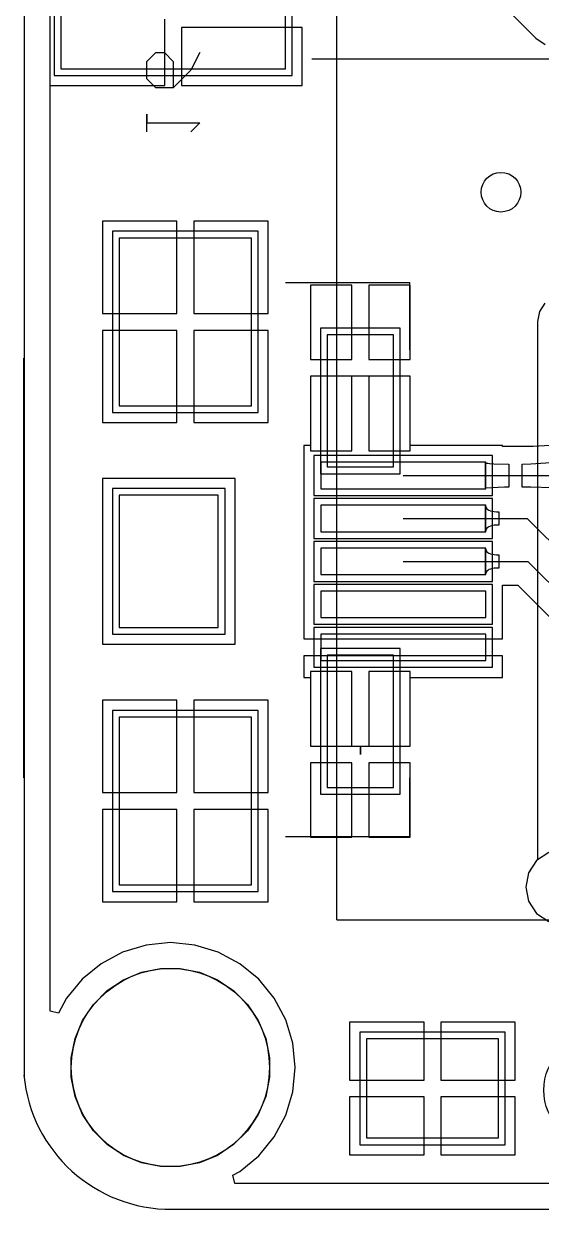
# Model space of a CAD drawing. Header units: millimetres. Extents: x 57.2 to 126.2, y 70.1 to 101.2.
# Drawn here: x 57.22 to 65.05, y 70.1 to 88.05 of the extents above; entities that cross this region are included whole.
import ezdxf

# ---------------------------------------------------------------- set-up
doc = ezdxf.new("R2010")
doc.units = ezdxf.units.MM
for name, color, linetype in [('BottomLayer', 5, 'Continuous'), ('BottomOverlay', 54, 'Continuous'), ('BottomPaste', 16, 'Continuous'), ('BottomSolder', 6, 'Continuous'), ('KeepOutLayer', 6, 'Continuous'), ('MultiLayer', 9, 'Continuous'), ('TopLayer', 1, 'Continuous'), ('TopOverlay', 2, 'Continuous'), ('TopPaste', 8, 'Continuous'), ('TopSolder', 216, 'Continuous')]:
    doc.layers.add(name, color=color, linetype=linetype)

# ---------------------------------------------------------------- blocks, each defined once
blk = doc.blocks.new('_______B_48')
at = {"layer": 'BottomLayer'}
for p, q in [((-0.699, 3.562), (-0.699, 1.562)), ((0.801, 3.562), (-0.699, 3.562)), ((0.801, 1.562), (0.801, 3.562)), ((-0.699, 1.562), (0.801, 1.562)), ((-0.699, -1.438), (-0.699, -3.438)), ((0.801, -1.438), (-0.699, -1.438)), ((0.801, -3.438), (0.801, -1.438)), ((-0.699, -3.438), (0.801, -3.438))]:
    blk.add_line(p, q, dxfattribs=at)
at = {"layer": 'BottomOverlay'}
blk.add_circle((0.025, 0.051), 0.824, dxfattribs=at)
at = {"layer": 'BottomPaste'}
for p, q in [((-0.699, 3.562), (-0.699, 1.562)), ((0.801, 3.562), (-0.699, 3.562)), ((0.801, 1.562), (0.801, 3.562)), ((-0.699, 1.562), (0.801, 1.562)), ((-0.699, -1.438), (-0.699, -3.438)), ((0.801, -1.438), (-0.699, -1.438)), ((0.801, -3.438), (0.801, -1.438)), ((-0.699, -3.438), (0.801, -3.438))]:
    blk.add_line(p, q, dxfattribs=at)
at = {"layer": 'BottomSolder'}
for p, q in [((-0.801, 3.663), (-0.801, 1.46)), ((0.902, 3.663), (-0.801, 3.663)), ((0.902, 1.46), (0.902, 3.663)), ((-0.801, 1.46), (0.902, 1.46)), ((-0.801, -1.337), (-0.801, -3.54)), ((0.902, -1.337), (-0.801, -1.337)), ((0.902, -3.54), (0.902, -1.337)), ((-0.801, -3.54), (0.902, -3.54))]:
    blk.add_line(p, q, dxfattribs=at)
blk = doc.blocks.new('SSH1106_B_50')
at = {"layer": 'BottomOverlay'}
for q in [(2.762, -2.134), (37.362, -25.381)]:
    blk.add_line((37.362, -2.134), q, dxfattribs=at)
blk = doc.blocks.new('MICROUSB_5S_54')
at = {"layer": 'BottomLayer'}
for p, q in [((0.065, 3.65), (-2.475, 3.65)), ((-2.475, 3.65), (-2.475, 1.65)), ((0.065, 1.65), (0.065, 3.65)), ((7.315, 3.65), (4.775, 3.65)), ((4.775, 3.65), (4.775, 1.65)), ((7.315, 1.65), (7.315, 3.65)), ((-2.475, 1.65), (0.065, 1.65)), ((4.775, 1.65), (7.315, 1.65)), ((1, 0.5), (-1, 0.5)), ((-1, 0.5), (-1, -0.5)), ((1, -0.5), (1, 0.5)), ((5.85, 0.5), (3.85, 0.5)), ((3.85, 0.5), (3.85, -0.5)), ((5.85, -0.5), (5.85, 0.5)), ((-1, -0.5), (1, -0.5)), ((3.85, -0.5), (5.85, -0.5))]:
    blk.add_line(p, q, dxfattribs=at)
at = {"layer": 'MultiLayer'}
for p, q in [((0.065, 3.65), (-2.475, 3.65)), ((-2.475, 3.65), (-2.475, 1.65)), ((0.065, 1.65), (0.065, 3.65)), ((7.315, 3.65), (4.775, 3.65)), ((4.775, 3.65), (4.775, 1.65)), ((7.315, 1.65), (7.315, 3.65)), ((-2.475, 1.65), (0.065, 1.65)), ((4.775, 1.65), (7.315, 1.65)), ((1, 0.5), (-1, 0.5)), ((-1, 0.5), (-1, -0.5)), ((1, -0.5), (1, 0.5)), ((5.85, 0.5), (3.85, 0.5)), ((3.85, 0.5), (3.85, -0.5)), ((5.85, -0.5), (5.85, 0.5)), ((-1, -0.5), (1, -0.5)), ((3.85, -0.5), (5.85, -0.5))]:
    blk.add_line(p, q, dxfattribs=at)
at = {"layer": 'TopLayer'}
for p, q in [((0.065, 3.65), (-2.475, 3.65)), ((-2.475, 3.65), (-2.475, 1.65)), ((0.065, 1.65), (0.065, 3.65)), ((1.421, 3.65), (1.421, 2.15)), ((3.421, 3.65), (1.421, 3.65)), ((3.421, 2.15), (3.421, 3.65)), ((7.315, 3.65), (4.775, 3.65)), ((4.775, 3.65), (4.775, 1.65)), ((7.315, 1.65), (7.315, 3.65)), ((1.421, 2.15), (3.421, 2.15)), ((-2.475, 1.65), (0.065, 1.65)), ((4.775, 1.65), (7.315, 1.65)), ((0.921, 0.6), (0.921, -1.9)), ((1.321, 0.6), (0.921, 0.6)), ((1.321, -1.9), (1.321, 0.6)), ((1.571, 0.6), (1.571, -1.9)), ((1.971, 0.6), (1.571, 0.6)), ((1.971, -1.9), (1.971, 0.6)), ((2.221, 0.6), (2.221, -1.9)), ((2.621, 0.6), (2.221, 0.6)), ((2.621, -1.9), (2.621, 0.6)), ((2.871, 0.6), (2.871, -1.9)), ((3.271, 0.6), (2.871, 0.6)), ((3.271, -1.9), (3.271, 0.6)), ((3.521, 0.6), (3.521, -1.9)), ((3.921, 0.6), (3.521, 0.6)), ((3.921, -1.9), (3.921, 0.6)), ((1, 0.5), (-1, 0.5)), ((-1, 0.5), (-1, -0.5)), ((1, -0.5), (1, 0.5)), ((5.85, 0.5), (3.85, 0.5)), ((3.85, 0.5), (3.85, -0.5)), ((5.85, -0.5), (5.85, 0.5)), ((-1, -0.5), (1, -0.5)), ((3.85, -0.5), (5.85, -0.5)), ((0.921, -1.9), (1.321, -1.9)), ((1.571, -1.9), (1.971, -1.9)), ((2.221, -1.9), (2.621, -1.9)), ((2.871, -1.9), (3.271, -1.9)), ((3.521, -1.9), (3.921, -1.9))]:
    blk.add_line(p, q, dxfattribs=at)
at = {"layer": 'TopOverlay'}
for p, q in [((-0.852, 5.095), (5.498, 5.095)), ((-1.741, 1.133), (-1.741, -0.747)), ((6.641, 1.133), (6.641, -0.747)), ((-1.741, -0.747), (-0.852, -0.747)), ((5.625, -0.747), (6.641, -0.747))]:
    blk.add_line(p, q, dxfattribs=at)
at = {"layer": 'TopPaste'}
for p, q in [((1.421, 3.65), (1.421, 2.15)), ((3.421, 3.65), (1.421, 3.65)), ((3.421, 2.15), (3.421, 3.65)), ((1.421, 2.15), (3.421, 2.15)), ((0.921, 0.6), (0.921, -1.9)), ((1.321, 0.6), (0.921, 0.6)), ((1.321, -1.9), (1.321, 0.6)), ((1.571, 0.6), (1.571, -1.9)), ((1.971, 0.6), (1.571, 0.6)), ((1.971, -1.9), (1.971, 0.6)), ((2.221, 0.6), (2.221, -1.9)), ((2.621, 0.6), (2.221, 0.6)), ((2.621, -1.9), (2.621, 0.6)), ((2.871, 0.6), (2.871, -1.9)), ((3.271, 0.6), (2.871, 0.6)), ((3.271, -1.9), (3.271, 0.6)), ((3.521, 0.6), (3.521, -1.9)), ((3.921, 0.6), (3.521, 0.6)), ((3.921, -1.9), (3.921, 0.6)), ((0.921, -1.9), (1.321, -1.9)), ((1.571, -1.9), (1.971, -1.9)), ((2.221, -1.9), (2.621, -1.9)), ((2.871, -1.9), (3.271, -1.9)), ((3.521, -1.9), (3.921, -1.9))]:
    blk.add_line(p, q, dxfattribs=at)
at = {"layer": 'TopSolder'}
for p, q in [((0.167, 3.752), (-2.576, 3.752)), ((-2.576, 3.752), (-2.576, 1.548)), ((0.167, 1.548), (0.167, 3.752)), ((1.319, 3.752), (1.319, 2.048)), ((3.522, 3.752), (1.319, 3.752)), ((3.522, 2.048), (3.522, 3.752)), ((7.417, 3.752), (4.674, 3.752)), ((4.674, 3.752), (4.674, 1.548)), ((7.417, 1.548), (7.417, 3.752)), ((1.319, 2.048), (3.522, 2.048)), ((-2.576, 1.548), (0.167, 1.548)), ((4.674, 1.548), (7.417, 1.548)), ((1.102, 0.602), (-1.102, 0.602)), ((-1.102, 0.602), (-1.102, -0.602)), ((0.819, 0.702), (0.819, -2.002)), ((1.422, 0.702), (0.819, 0.702)), ((1.102, -0.602), (1.102, 0.602)), ((1.422, -2.002), (1.422, 0.702)), ((1.469, 0.702), (1.469, -2.002)), ((2.072, 0.702), (1.469, 0.702)), ((2.072, -2.002), (2.072, 0.702)), ((2.119, 0.702), (2.119, -2.002)), ((2.722, 0.702), (2.119, 0.702)), ((2.722, -2.002), (2.722, 0.702)), ((2.769, 0.702), (2.769, -2.002)), ((3.372, 0.702), (2.769, 0.702)), ((3.372, -2.002), (3.372, 0.702)), ((3.419, 0.702), (3.419, -2.002)), ((4.022, 0.702), (3.419, 0.702)), ((5.952, 0.602), (3.748, 0.602)), ((3.748, 0.602), (3.748, -0.602)), ((4.022, -2.002), (4.022, 0.702)), ((5.952, -0.602), (5.952, 0.602)), ((-1.102, -0.602), (1.102, -0.602)), ((3.748, -0.602), (5.952, -0.602)), ((0.819, -2.002), (1.422, -2.002)), ((1.469, -2.002), (2.072, -2.002)), ((2.119, -2.002), (2.722, -2.002)), ((2.769, -2.002), (3.372, -2.002)), ((3.419, -2.002), (4.022, -2.002))]:
    blk.add_line(p, q, dxfattribs=at)
blk = doc.blocks.new('S2B_PH_SM4_TB_56')
at = {"layer": 'TopLayer'}
for p, q in [((-3.973, 3.894), (-3.973, 0.494)), ((-2.473, 3.894), (-3.973, 3.894)), ((-2.473, 0.494), (-2.473, 3.894)), ((2.727, 3.894), (2.727, 0.494)), ((4.227, 3.894), (2.727, 3.894)), ((4.227, 0.494), (4.227, 3.894)), ((-3.973, 0.494), (-2.473, 0.494)), ((2.727, 0.494), (4.227, 0.494)), ((-1.373, -1.806), (-1.373, -5.306)), ((-0.373, -1.806), (-1.373, -1.806)), ((-0.373, -5.306), (-0.373, -1.806)), ((0.627, -1.806), (0.627, -5.306)), ((1.627, -1.806), (0.627, -1.806)), ((1.627, -5.306), (1.627, -1.806)), ((-1.373, -5.306), (-0.373, -5.306)), ((0.627, -5.306), (1.627, -5.306))]:
    blk.add_line(p, q, dxfattribs=at)
at = {"layer": 'TopOverlay'}
for p, q in [((-2.073, 3.694), (2.327, 3.694)), ((-3.823, 0.094), (-3.823, -3.906)), ((4.077, 0.094), (4.077, -3.906)), ((-3.823, -3.906), (-1.773, -3.906)), ((2.027, -3.906), (4.077, -3.906)), ((3.035, -4.267), (3.035, -5.486)), ((-3.734, -4.826), (-2.489, -4.826)), ((2.413, -4.877), (3.658, -4.877))]:
    blk.add_line(p, q, dxfattribs=at)
blk.add_circle((2.408, -4.216), 0.127, dxfattribs=at)
at = {"layer": 'TopPaste'}
for p, q in [((-3.973, 3.894), (-3.973, 0.494)), ((-2.473, 3.894), (-3.973, 3.894)), ((-2.473, 0.494), (-2.473, 3.894)), ((2.727, 3.894), (2.727, 0.494)), ((4.227, 3.894), (2.727, 3.894)), ((4.227, 0.494), (4.227, 3.894)), ((-3.973, 0.494), (-2.473, 0.494)), ((2.727, 0.494), (4.227, 0.494)), ((-1.373, -1.806), (-1.373, -5.306)), ((-0.373, -1.806), (-1.373, -1.806)), ((-0.373, -5.306), (-0.373, -1.806)), ((0.627, -1.806), (0.627, -5.306)), ((1.627, -1.806), (0.627, -1.806)), ((1.627, -5.306), (1.627, -1.806)), ((-1.373, -5.306), (-0.373, -5.306)), ((0.627, -5.306), (1.627, -5.306))]:
    blk.add_line(p, q, dxfattribs=at)
at = {"layer": 'TopSolder'}
for p, q in [((-4.075, 3.996), (-4.075, 0.392)), ((-2.371, 3.996), (-4.075, 3.996)), ((-2.371, 0.392), (-2.371, 3.996)), ((2.625, 3.996), (2.625, 0.392)), ((4.329, 3.996), (2.625, 3.996)), ((4.329, 0.392), (4.329, 3.996)), ((-4.075, 0.392), (-2.371, 0.392)), ((2.625, 0.392), (4.329, 0.392)), ((-1.475, -1.704), (-1.475, -5.408)), ((-0.271, -1.704), (-1.475, -1.704)), ((-0.271, -5.408), (-0.271, -1.704)), ((0.525, -1.704), (0.525, -5.408)), ((1.729, -1.704), (0.525, -1.704)), ((1.729, -5.408), (1.729, -1.704)), ((-1.475, -5.408), (-0.271, -5.408)), ((0.525, -5.408), (1.729, -5.408))]:
    blk.add_line(p, q, dxfattribs=at)

msp = doc.modelspace()

# ---------------------------------------------------------------- linework, layer by layer
at = {"layer": 'BottomLayer'}
for p, q in [((57.615, 82.982), (57.615, 95.656)), ((63.649, 89.148), (64.969, 87.829)), ((64.969, 87.829), (65.111, 87.734)), ((59.534, 85.057), (58.407, 85.057)), ((58.407, 85.057), (58.407, 83.66)), ((59.534, 83.66), (59.534, 85.057)), ((60.915, 85.057), (59.788, 85.057)), ((59.788, 85.057), (59.788, 83.66)), ((60.915, 83.66), (60.915, 85.057)), ((62.184, 84.092), (61.557, 84.092)), ((61.557, 84.092), (61.557, 82.965)), ((62.184, 82.965), (62.184, 84.092)), ((63.065, 84.092), (62.438, 84.092)), ((62.438, 84.092), (62.438, 82.965)), ((63.065, 82.965), (63.065, 84.092)), ((65.105, 83.815), (65.021, 83.689)), ((58.407, 83.66), (59.534, 83.66)), ((59.788, 83.66), (60.915, 83.66)), ((65.021, 83.689), (64.991, 83.541)), ((64.991, 83.541), (64.991, 75.398)), ((59.534, 83.406), (58.407, 83.406)), ((58.407, 83.406), (58.407, 82.009)), ((59.534, 82.009), (59.534, 83.406)), ((60.915, 83.406), (59.788, 83.406)), ((59.788, 83.406), (59.788, 82.009)), ((60.915, 82.009), (60.915, 83.406)), ((57.615, 73.101), (57.615, 82.982)), ((61.557, 82.965), (62.184, 82.965)), ((62.438, 82.965), (63.065, 82.965)), ((62.184, 82.711), (61.557, 82.711)), ((61.557, 82.711), (61.557, 81.584)), ((62.184, 81.584), (62.184, 82.711)), ((63.065, 82.711), (62.438, 82.711)), ((62.438, 82.711), (62.438, 81.584)), ((63.065, 81.584), (63.065, 82.711)), ((58.407, 82.009), (59.534, 82.009)), ((59.788, 82.009), (60.915, 82.009)), ((61.557, 81.584), (62.184, 81.584)), ((62.438, 81.584), (63.065, 81.584)), ((62.184, 78.242), (61.557, 78.242)), ((61.557, 78.242), (61.557, 77.115)), ((62.184, 77.115), (62.184, 78.242)), ((63.065, 78.242), (62.438, 78.242)), ((62.438, 78.242), (62.438, 77.115)), ((63.065, 77.115), (63.065, 78.242)), ((59.534, 77.807), (58.407, 77.807)), ((58.407, 77.807), (58.407, 76.41)), ((59.534, 76.41), (59.534, 77.807)), ((60.915, 77.807), (59.788, 77.807)), ((59.788, 77.807), (59.788, 76.41)), ((60.915, 76.41), (60.915, 77.807)), ((61.557, 77.115), (62.184, 77.115)), ((62.438, 77.115), (63.065, 77.115)), ((62.184, 76.861), (61.557, 76.861)), ((61.557, 76.861), (61.557, 75.734)), ((62.184, 75.734), (62.184, 76.861)), ((63.065, 76.861), (62.438, 76.861)), ((62.438, 76.861), (62.438, 75.734)), ((63.065, 75.734), (63.065, 76.861)), ((58.407, 76.41), (59.534, 76.41)), ((59.788, 76.41), (60.915, 76.41)), ((59.534, 76.156), (58.407, 76.156)), ((58.407, 76.156), (58.407, 74.759)), ((59.534, 74.759), (59.534, 76.156)), ((60.915, 76.156), (59.788, 76.156)), ((59.788, 76.156), (59.788, 74.759)), ((60.915, 74.759), (60.915, 76.156)), ((61.557, 75.734), (62.184, 75.734)), ((62.438, 75.734), (63.065, 75.734)), ((64.98, 75.38), (64.858, 75.197)), ((64.989, 75.386), (64.98, 75.38)), ((64.99, 75.393), (64.989, 75.386)), ((64.991, 75.398), (64.99, 75.393)), ((64.858, 75.197), (64.815, 74.981)), ((64.815, 74.981), (64.858, 74.765)), ((58.407, 74.759), (59.534, 74.759)), ((59.788, 74.759), (60.915, 74.759)), ((64.858, 74.765), (64.98, 74.581)), ((64.98, 74.581), (65.163, 74.459)), ((59.067, 74.103), (58.713, 73.995)), ((59.436, 74.139), (59.067, 74.103)), ((59.805, 74.103), (59.436, 74.139)), ((60.159, 73.995), (59.805, 74.103)), ((58.713, 73.995), (58.386, 73.821)), ((60.486, 73.821), (60.159, 73.995)), ((58.386, 73.821), (58.099, 73.586)), ((60.773, 73.586), (60.486, 73.821)), ((58.099, 73.586), (57.864, 73.299)), ((61.008, 73.299), (60.773, 73.586)), ((57.864, 73.299), (57.742, 73.07)), ((61.182, 72.972), (61.008, 73.299)), ((57.742, 73.07), (57.615, 73.101)), ((61.29, 72.618), (61.182, 72.972)), ((63.275, 72.937), (62.148, 72.937)), ((62.148, 72.937), (62.148, 72.06)), ((63.275, 72.06), (63.275, 72.937)), ((64.656, 72.937), (63.529, 72.937)), ((63.529, 72.937), (63.529, 72.06)), ((64.656, 72.06), (64.656, 72.937)), ((61.326, 72.249), (61.29, 72.618)), ((61.29, 71.88), (61.326, 72.249)), ((62.148, 72.06), (63.275, 72.06)), ((63.529, 72.06), (64.656, 72.06)), ((61.182, 71.526), (61.29, 71.88)), ((63.275, 71.806), (62.148, 71.806)), ((62.148, 71.806), (62.148, 70.929)), ((63.275, 70.929), (63.275, 71.806)), ((64.656, 71.806), (63.529, 71.806)), ((63.529, 71.806), (63.529, 70.929)), ((64.656, 70.929), (64.656, 71.806)), ((61.008, 71.199), (61.182, 71.526)), ((60.773, 70.913), (61.008, 71.199)), ((60.486, 70.678), (60.773, 70.913)), ((62.148, 70.929), (63.275, 70.929)), ((63.529, 70.929), (64.656, 70.929)), ((60.38, 70.621), (60.486, 70.678)), ((60.412, 70.494), (60.38, 70.621)), ((69.753, 70.494), (60.412, 70.494))]:
    msp.add_line(p, q, dxfattribs=at)
msp.add_circle((64.44, 85.496), 0.3, dxfattribs=at)
at = {"layer": 'BottomOverlay'}
for p, q in [((59.08, 87.477), (59.214, 87.61)), ((59.214, 87.61), (59.347, 87.61)), ((59.347, 87.61), (59.48, 87.477)), ((59.88, 87.61), (59.747, 87.344)), ((59.08, 87.211), (59.08, 87.477)), ((59.48, 87.477), (59.48, 87.077)), ((59.214, 87.077), (59.08, 87.211)), ((59.747, 87.344), (59.48, 87.077)), ((59.48, 87.077), (59.214, 87.077)), ((59.08, 86.411), (59.08, 86.677)), ((59.08, 86.677), (59.08, 86.544)), ((59.08, 86.544), (59.88, 86.544)), ((59.88, 86.544), (59.747, 86.411))]:
    msp.add_line(p, q, dxfattribs=at)
at = {"layer": 'KeepOutLayer'}
for p, q in [((57.226, 82.982), (57.226, 95.733)), ((57.226, 72.085), (57.226, 82.982)), ((59.461, 70.106), (69.912, 70.106))]:
    msp.add_line(p, q, dxfattribs=at)
msp.add_circle((59.436, 72.249), 1.5, dxfattribs=at)
msp.add_arc((59.445, 72.339), 2.235, 185.2191, 270.4232, dxfattribs=at)
at = {"layer": 'MultiLayer'}
for p, q in [((58.998, 73.692), (59.288, 73.749)), ((59.288, 73.749), (59.436, 73.749)), ((59.436, 73.749), (59.584, 73.749)), ((59.584, 73.749), (59.874, 73.692)), ((58.48, 73.414), (58.725, 73.578)), ((58.725, 73.578), (58.998, 73.692)), ((59.874, 73.692), (60.147, 73.578)), ((60.147, 73.578), (60.392, 73.414)), ((58.271, 73.205), (58.48, 73.414)), ((60.392, 73.414), (60.601, 73.205)), ((58.107, 72.96), (58.271, 73.205)), ((60.601, 73.205), (60.765, 72.96)), ((57.994, 72.687), (58.107, 72.96)), ((60.765, 72.96), (60.878, 72.687)), ((57.936, 72.397), (57.994, 72.687)), ((60.878, 72.687), (60.936, 72.397)), ((57.936, 72.249), (57.936, 72.397)), ((60.936, 72.397), (60.936, 72.249)), ((57.936, 72.101), (57.936, 72.249)), ((60.936, 72.249), (60.936, 72.101)), ((57.994, 71.812), (57.936, 72.101)), ((60.936, 72.101), (60.878, 71.812)), ((58.107, 71.539), (57.994, 71.812)), ((60.878, 71.812), (60.765, 71.539)), ((58.271, 71.293), (58.107, 71.539)), ((60.765, 71.539), (60.601, 71.293)), ((58.48, 71.084), (58.271, 71.293)), ((60.601, 71.293), (60.392, 71.084)), ((58.725, 70.92), (58.48, 71.084)), ((60.392, 71.084), (60.147, 70.92)), ((58.998, 70.807), (58.725, 70.92)), ((60.147, 70.92), (59.874, 70.807)), ((59.288, 70.749), (58.998, 70.807)), ((59.436, 70.749), (59.288, 70.749)), ((59.436, 70.749), (59.436, 70.749)), ((59.584, 70.749), (59.436, 70.749)), ((59.874, 70.807), (59.584, 70.749))]:
    msp.add_line(p, q, dxfattribs=at)
msp.add_circle((64.44, 85.496), 0.3, dxfattribs=at)
at = {"layer": 'TopLayer'}
for p, q in [((59.35, 87.111), (59.35, 88.115)), ((61.431, 87.988), (59.604, 87.988)), ((59.604, 87.988), (59.604, 87.111)), ((61.431, 87.111), (61.431, 87.988)), ((57.615, 82.982), (57.615, 87.111)), ((57.615, 87.111), (59.35, 87.111)), ((59.604, 87.111), (61.431, 87.111)), ((59.534, 85.057), (58.407, 85.057)), ((58.407, 85.057), (58.407, 83.66)), ((59.534, 83.66), (59.534, 85.057)), ((60.915, 85.057), (59.788, 85.057)), ((59.788, 85.057), (59.788, 83.66)), ((60.915, 83.66), (60.915, 85.057)), ((62.184, 84.092), (61.557, 84.092)), ((61.557, 84.092), (61.557, 82.965)), ((62.184, 82.965), (62.184, 84.092)), ((63.065, 84.092), (62.438, 84.092)), ((62.438, 84.092), (62.438, 82.965)), ((63.065, 82.965), (63.065, 84.092)), ((58.407, 83.66), (59.534, 83.66)), ((59.788, 83.66), (60.915, 83.66)), ((59.534, 83.406), (58.407, 83.406)), ((58.407, 83.406), (58.407, 82.009)), ((59.534, 82.009), (59.534, 83.406)), ((60.915, 83.406), (59.788, 83.406)), ((59.788, 83.406), (59.788, 82.009)), ((60.915, 82.009), (60.915, 83.406)), ((57.615, 73.101), (57.615, 82.982)), ((61.557, 82.965), (62.184, 82.965)), ((62.438, 82.965), (63.065, 82.965)), ((62.311, 82.711), (61.557, 82.711)), ((61.557, 82.711), (61.557, 81.662)), ((63.065, 82.711), (62.311, 82.711)), ((63.065, 81.662), (63.065, 82.711)), ((58.407, 82.009), (59.534, 82.009)), ((59.788, 82.009), (60.915, 82.009)), ((61.557, 81.662), (61.457, 81.662)), ((61.457, 81.662), (61.457, 80.754)), ((64.198, 81.662), (63.065, 81.662)), ((64.208, 81.664), (64.198, 81.662)), ((64.217, 81.662), (64.208, 81.664)), ((64.221, 81.662), (64.217, 81.662)), ((64.23, 81.663), (64.221, 81.662)), ((64.233, 81.662), (64.23, 81.663)), ((64.465, 81.662), (64.233, 81.662)), ((64.465, 81.646), (64.465, 81.662)), ((64.925, 81.646), (64.465, 81.646)), ((65.361, 81.675), (64.925, 81.646)), ((64.208, 81.011), (64.208, 81.405)), ((64.208, 81.405), (64.211, 81.401)), ((64.211, 81.401), (64.222, 81.397)), ((64.222, 81.397), (64.239, 81.394)), ((64.239, 81.394), (64.264, 81.391)), ((64.264, 81.391), (64.334, 81.387)), ((64.334, 81.387), (64.558, 81.383)), ((64.558, 81.383), (64.558, 81.033)), ((64.762, 81.383), (64.893, 81.384)), ((64.762, 81.033), (64.762, 81.383)), ((64.893, 81.384), (65.419, 81.419)), ((60.415, 81.162), (58.407, 81.162)), ((58.407, 81.162), (58.407, 78.654)), ((60.415, 78.654), (60.415, 81.162)), ((62.961, 81.208), (65.765, 81.208)), ((64.211, 81.016), (64.208, 81.011)), ((64.491, 81.033), (64.211, 81.016)), ((64.558, 81.033), (64.491, 81.033)), ((64.893, 81.033), (64.762, 81.033)), ((65.211, 81.022), (64.893, 81.033)), ((61.457, 80.754), (61.457, 80.104)), ((64.208, 80.361), (64.208, 80.755)), ((64.208, 80.755), (64.21, 80.737)), ((64.21, 80.737), (64.216, 80.72)), ((64.216, 80.72), (64.226, 80.706)), ((64.226, 80.706), (64.24, 80.693)), ((64.24, 80.693), (64.258, 80.683)), ((64.258, 80.683), (64.28, 80.674)), ((64.28, 80.674), (64.306, 80.667)), ((64.306, 80.667), (64.336, 80.662)), ((64.336, 80.662), (64.37, 80.659)), ((64.37, 80.659), (64.408, 80.658)), ((64.408, 80.658), (64.408, 80.458)), ((62.961, 80.558), (64.838, 80.558)), ((64.216, 80.396), (64.21, 80.38)), ((64.226, 80.411), (64.216, 80.396)), ((64.24, 80.423), (64.226, 80.411)), ((64.258, 80.434), (64.24, 80.423)), ((64.28, 80.443), (64.258, 80.434)), ((64.306, 80.45), (64.28, 80.443)), ((64.336, 80.455), (64.306, 80.45)), ((64.37, 80.457), (64.336, 80.455)), ((64.408, 80.458), (64.37, 80.457)), ((64.838, 80.558), (70.013, 75.384)), ((64.21, 80.38), (64.208, 80.361)), ((61.457, 80.104), (61.457, 79.454)), ((64.208, 79.711), (64.208, 80.105)), ((64.208, 80.105), (64.21, 80.087)), ((64.21, 80.087), (64.216, 80.07)), ((64.216, 80.07), (64.226, 80.056)), ((64.226, 80.056), (64.24, 80.043)), ((64.24, 80.043), (64.258, 80.033)), ((64.258, 80.033), (64.28, 80.024)), ((64.28, 80.024), (64.306, 80.017)), ((62.961, 79.908), (64.846, 79.908)), ((64.306, 80.017), (64.336, 80.012)), ((64.336, 80.012), (64.37, 80.009)), ((64.37, 80.009), (64.408, 80.008)), ((64.408, 80.008), (64.408, 79.808)), ((64.846, 79.908), (69.825, 74.93)), ((64.21, 79.73), (64.208, 79.711)), ((64.216, 79.746), (64.21, 79.73)), ((64.226, 79.761), (64.216, 79.746)), ((64.24, 79.773), (64.226, 79.761)), ((64.258, 79.784), (64.24, 79.773)), ((64.28, 79.793), (64.258, 79.784)), ((64.306, 79.8), (64.28, 79.793)), ((64.336, 79.805), (64.306, 79.8)), ((64.37, 79.807), (64.336, 79.805)), ((64.408, 79.808), (64.37, 79.807)), ((64.465, 78.804), (64.465, 79.547)), ((64.465, 79.547), (64.697, 79.547)), ((64.697, 79.547), (68.308, 75.936)), ((61.457, 79.454), (61.457, 78.804)), ((61.457, 78.804), (61.457, 78.735)), ((64.465, 78.735), (64.465, 78.804)), ((58.407, 78.654), (60.415, 78.654)), ((61.457, 78.735), (62.961, 78.735)), ((62.961, 78.735), (64.465, 78.735)), ((62.961, 78.481), (61.457, 78.481)), ((61.457, 78.481), (61.457, 78.154)), ((64.465, 78.481), (62.961, 78.481)), ((64.465, 78.154), (64.465, 78.481)), ((61.457, 78.154), (61.557, 78.154)), ((61.557, 78.154), (61.557, 77.115)), ((63.065, 77.115), (63.065, 78.154)), ((63.065, 78.154), (64.465, 78.154)), ((59.534, 77.807), (58.407, 77.807)), ((58.407, 77.807), (58.407, 76.41)), ((59.534, 76.41), (59.534, 77.807)), ((60.915, 77.807), (59.788, 77.807)), ((59.788, 77.807), (59.788, 76.41)), ((60.915, 76.41), (60.915, 77.807)), ((61.557, 77.115), (62.311, 77.115)), ((62.311, 77.115), (62.311, 76.988)), ((62.311, 76.988), (62.311, 77.115)), ((62.311, 77.115), (63.065, 77.115)), ((62.311, 76.988), (62.311, 76.988)), ((62.184, 76.861), (61.557, 76.861)), ((61.557, 76.861), (61.557, 75.734)), ((62.184, 75.734), (62.184, 76.861)), ((63.065, 76.861), (62.438, 76.861)), ((62.438, 76.861), (62.438, 75.734)), ((63.065, 75.734), (63.065, 76.861)), ((58.407, 76.41), (59.534, 76.41)), ((59.788, 76.41), (60.915, 76.41)), ((59.534, 76.156), (58.407, 76.156)), ((58.407, 76.156), (58.407, 74.759)), ((59.534, 74.759), (59.534, 76.156)), ((60.915, 76.156), (59.788, 76.156)), ((59.788, 76.156), (59.788, 74.759)), ((60.915, 74.759), (60.915, 76.156)), ((61.557, 75.734), (62.184, 75.734)), ((62.438, 75.734), (63.065, 75.734)), ((64.98, 75.38), (64.858, 75.197)), ((65.163, 75.503), (64.98, 75.38)), ((64.858, 75.197), (64.815, 74.981)), ((64.815, 74.981), (64.858, 74.765)), ((58.407, 74.759), (59.534, 74.759)), ((59.788, 74.759), (60.915, 74.759)), ((64.858, 74.765), (64.98, 74.581)), ((64.98, 74.581), (65.163, 74.459)), ((59.067, 74.103), (58.713, 73.995)), ((59.436, 74.139), (59.067, 74.103)), ((59.805, 74.103), (59.436, 74.139)), ((60.159, 73.995), (59.805, 74.103)), ((58.713, 73.995), (58.386, 73.821)), ((60.486, 73.821), (60.159, 73.995)), ((58.386, 73.821), (58.099, 73.586)), ((60.773, 73.586), (60.486, 73.821)), ((58.099, 73.586), (57.864, 73.299)), ((61.008, 73.299), (60.773, 73.586)), ((57.864, 73.299), (57.742, 73.07)), ((61.182, 72.972), (61.008, 73.299)), ((57.742, 73.07), (57.615, 73.101)), ((61.29, 72.618), (61.182, 72.972)), ((61.326, 72.249), (61.29, 72.618)), ((61.29, 71.88), (61.326, 72.249)), ((61.182, 71.526), (61.29, 71.88)), ((61.008, 71.199), (61.182, 71.526)), ((60.773, 70.913), (61.008, 71.199)), ((60.486, 70.678), (60.773, 70.913)), ((60.38, 70.621), (60.486, 70.678)), ((60.412, 70.494), (60.38, 70.621)), ((69.753, 70.494), (60.412, 70.494))]:
    msp.add_line(p, q, dxfattribs=at)
msp.add_circle((64.44, 85.496), 0.3, dxfattribs=at)

# ---------------------------------------------------------------- block references
for name, p, rotation in [('SSH1106_B_50', (99.318, 72.35), 180), ('S2B_PH_SM4_TB_56', (61.671, 91.338), 90), ('MICROUSB_5S_54', (62.311, 77.488), 90), ('_______B_48', (65.964, 71.882), 90)]:
    msp.add_blockref(name, p, dxfattribs=dict(rotation=rotation))

doc.saveas('drawing.dxf')
